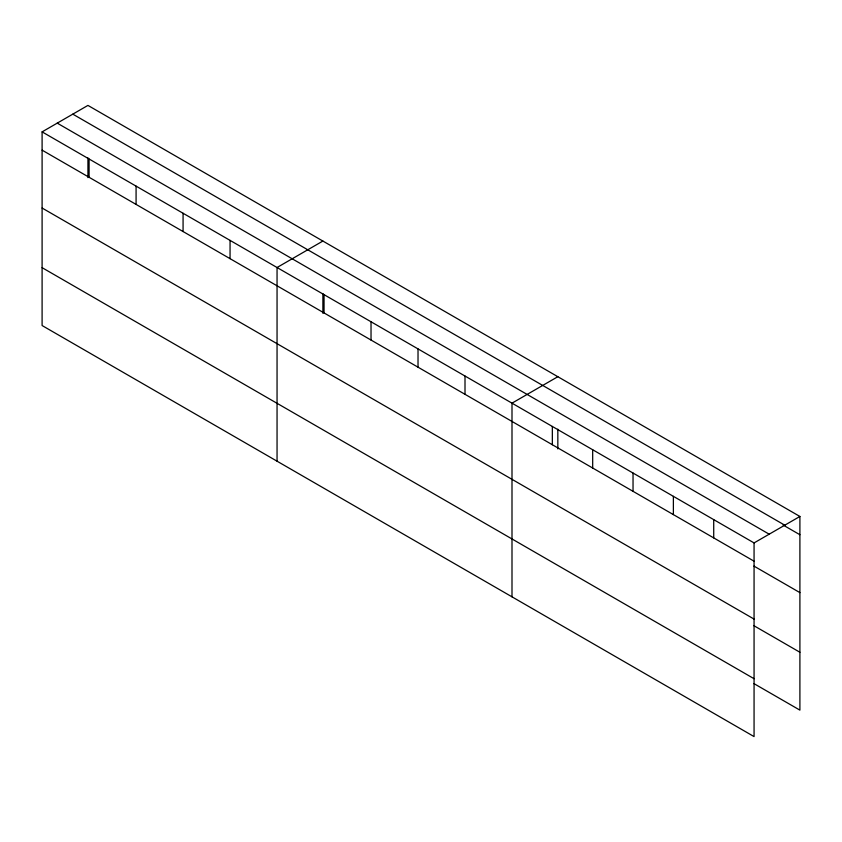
<?xml version="1.0" encoding="UTF-8"?>
<svg xmlns="http://www.w3.org/2000/svg" width="842" height="842" viewBox="0 0 842 842"><rect width="100%" height="100%" fill="white"/><g stroke="black" fill="none" stroke-linecap="round" stroke-linejoin="round"><path stroke-width="1.26" d="M87.936 177.62L87.936 157.886M322.886 313.266L322.886 293.532M557.836 448.912L557.836 429.178M42.1 131.868L754.064 542.922L754.064 736.592L42.1 325.538L42.1 131.868L87.936 105.408L799.9 516.462L799.9 710.132L753.948 683.609M322.886 241.054L277.05 267.514L277.05 461.184M557.836 376.7L511.999 403.16L511.999 596.841M754.064 542.922L799.9 516.462M72.812 114.144L784.776 525.187M783.092 525.029L799.9 534.733M57.224 123.132L769.188 534.186M42.1 150.15L754.064 561.193M753.948 566.087L799.9 592.621M42.1 208.027L754.064 619.081M753.948 625.722L799.9 652.255M42.1 267.661L754.064 678.715M713.721 519.63L713.721 537.901M673.379 496.338L673.379 514.609M633.037 473.036L633.037 491.318M592.684 449.744L592.684 468.026M552.341 426.452L552.341 444.734M465.005 376.037L465.005 394.309M418.021 348.904L418.021 367.186M371.027 321.77L371.027 340.052M324.044 294.647L324.044 312.919M230.055 240.38L230.055 258.662M183.072 213.258L183.072 231.539M136.078 186.124L136.078 204.406M89.094 159.001L89.094 177.273"/></g></svg>
